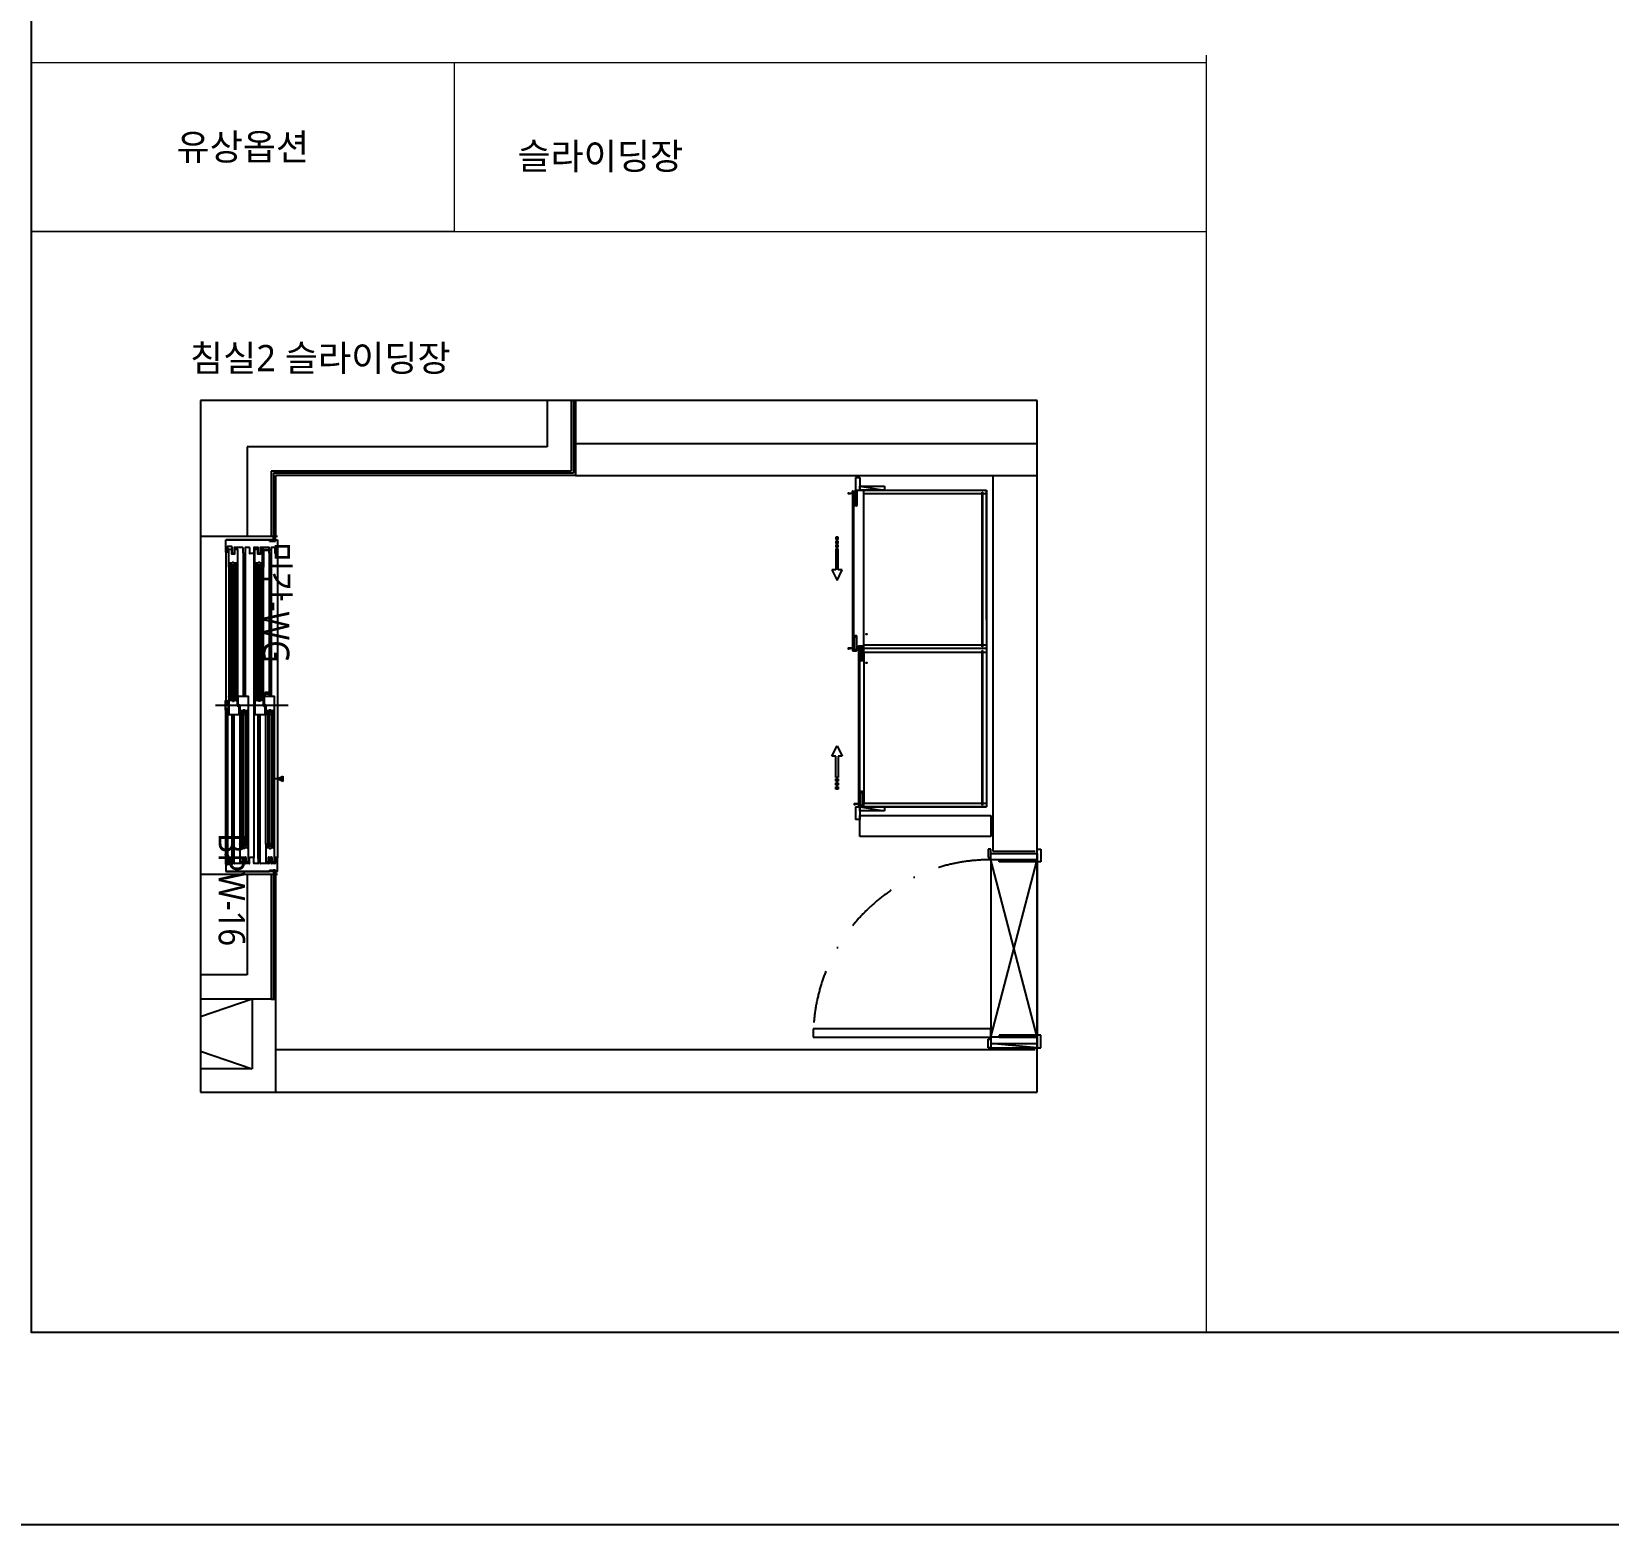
# Model space of a CAD drawing. Header units: millimetres. Extents: x -33000 to 294000, y 0 to 42408.
# Drawn here: x 43235 to 50699, y 0 to 7069 of the extents above; entities that cross this region are included whole.
import ezdxf
from ezdxf.enums import TextEntityAlignment as Align

# ---------------------------------------------------------------- set-up
doc = ezdxf.new("R2010")
doc.units = ezdxf.units.MM
doc.header["$LTSCALE"] = 50
doc.linetypes.add('DASHDOTX2', pattern=[2, 1, -0.5, 0, -0.5])
doc.layers.add('arch', color=8, linetype='Continuous')
doc.layers.add('실명', color=9, linetype='Continuous')
doc.layers.add('cloud', color=7, linetype='Continuous', true_color=0xb3ef8f, plot=False)
doc.styles.add('FORTELINE', font='malgun.ttf')
doc.styles.add('XR-Unit-Plan$0$맑은 고딕', font='malgun.ttf')
doc.styles.add('맑은고딕', font='malgun.ttf')

msp = doc.modelspace()

# ---------------------------------------------------------------- hatches: boundary and pattern name
at = {"layer": 'arch'}
h = msp.add_hatch(color=256, dxfattribs=at)
h.dxf.hatch_style = 1
h.paths.add_polyline_path([(44425, 3542.7), (44425, 3517.7), (44400, 3530.2)])

# ---------------------------------------------------------------- linework, layer by layer
at = {"layer": 'arch', "linetype": 'ByBlock', "lineweight": 5}
for p, q in [((48795, 6957.3), (48795, 909.2)), ((43235, 6922.3), (45235, 6922.3)), ((43235, 6122.3), (43235, 6922.3)), ((43235, 6922.3), (48795, 6922.3)), ((45235, 6922.3), (45235, 6122.3)), ((45235, 6122.3), (43235, 6122.3)), ((43235, 6122.3), (48795, 6122.3)), ((43235, 909.2), (48795, 909.2))]:
    msp.add_line(p, q, dxfattribs=at)
at = {"layer": 'arch', "ltscale": 25}
for p, q in [((47995, 5322.3), (44035, 5322.3)), ((44035, 5322.3), (44035, 2047.3)), ((47995, 2047.3), (47995, 5322.3)), ((44035, 2047.3), (47995, 2047.3))]:
    msp.add_line(p, q, dxfattribs=at)
at = {"layer": 'arch'}
for p, q in [((45675, 5322.3), (45675, 5102.3)), ((45790, 5322.3), (45790, 4987.3)), ((45800, 5322.3), (45800, 4977.3)), ((45810, 5322.3), (45810, 4967.3)), ((44255, 5102.3), (44255, 4677.3)), ((45675, 5102.3), (44255, 5102.3)), ((45810, 5117.3), (47995, 5117.3)), ((44370, 4987.3), (44370, 4677.3)), ((45790, 4987.3), (44370, 4987.3)), ((44380, 4977.3), (44380, 4677.3)), ((45800, 4977.3), (44380, 4977.3)), ((44390, 4967.3), (44390, 4677.3)), ((45810, 4967.3), (44390, 4967.3)), ((45810, 4967.3), (47995, 4967.3)), ((47135, 4957.3), (47155, 4957.3)), ((47135, 4957.3), (47135, 4897.3)), ((47155, 4957.3), (47155, 4897.3)), ((47785, 4967.3), (47785, 3187.3)), ((47785, 4967.3), (47985, 4967.3)), ((47121.5, 4880.7), (47101.7, 4880.7)), ((47103.5, 4881.9), (47110.3, 4881.9)), ((47120.4, 4885.9), (47120.4, 4891.2)), ((47121.8, 4891.2), (47121.8, 4881)), ((47121.8, 4890.3), (47127.8, 4890.3)), ((47121.8, 4149.1), (47121.8, 4889.5)), ((47121.9, 4892.7), (47139.9, 4892.7)), ((47128.5, 4891.5), (47122.1, 4891.5)), ((47127.8, 4139.3), (47127.8, 4890.3)), ((47128.8, 4824.2), (47128.8, 4891.2)), ((47129.8, 4891.2), (47129.8, 4824.2)), ((47134.7, 4891.5), (47130.1, 4891.5)), ((47135, 4897.3), (47755, 4897.3)), ((47135, 4889.2), (47135, 4891.2)), ((47136.3, 4888.9), (47135.3, 4888.9)), ((47136.6, 4890.9), (47136.6, 4889.2)), ((47139.3, 4891.2), (47136.9, 4891.2)), ((47139.6, 4845.9), (47139.6, 4890.9)), ((47141.4, 4891.2), (47141.4, 4824.2)), ((47155, 4897.3), (47155, 4915.3)), ((47155, 4915.3), (47273, 4915.3)), ((47155, 4915.3), (47273, 4897.3)), ((47273, 4897.3), (47155, 4897.3)), ((47175, 4340.3), (47175, 4897.3)), ((47175, 4879.3), (47175, 4897.3)), ((47734, 4879.3), (47175, 4879.3)), ((47273, 4915.3), (47273, 4897.3)), ((47734, 4156.1), (47734, 4887.3)), ((47734, 4887.3), (47737, 4887.3)), ((47737, 4887.3), (47737, 4156.1)), ((47755, 4879.3), (47737, 4879.3)), ((47755, 4284.3), (47755, 4897.3)), ((47755, 4897.3), (47755, 4879.3)), ((47755, 4897.3), (47755, 3397.3)), ((47130.1, 4823.9), (47131.6, 4823.9)), ((47139.9, 4822.7), (47130.3, 4822.7)), ((47132.1, 4824.2), (47134.7, 4824.2)), ((47135, 4824.5), (47135, 4826.5)), ((47135.3, 4826.8), (47136.3, 4826.8)), ((47136.6, 4826.5), (47136.6, 4824.5)), ((47136.9, 4824.2), (47139.3, 4824.2)), ((47139.6, 4824.5), (47139.6, 4845.9)), ((44255, 4677.3), (44035, 4677.3)), ((44380.5, 4677.3), (44155, 4677.3)), ((44380.5, 4662.3), (44155, 4662.3)), ((44155, 4662.3), (44362, 4662.3)), ((44155, 4604.3), (44155, 4662.3)), ((44163, 4629.3), (44163, 4604.3)), ((44183, 4630.3), (44164, 4630.3)), ((44184, 4600.8), (44184, 4629.3)), ((44362, 4656.3), (44362, 4662.3)), ((44362, 4656.3), (44390, 4656.3)), ((44380.5, 4656.3), (44380.5, 4677.3)), ((44390, 4656.3), (44380.5, 4656.3)), ((44400, 4677.3), (44390, 4677.3)), ((44390, 4656.3), (44390, 4677.3)), ((44390, 4662.3), (44390, 4656.3)), ((44390, 4662.3), (44400, 4662.3)), ((44400, 4662.3), (44400, 4598.3)), ((47052.7, 4674.3), (47042.7, 4674.3)), ((47042.7, 4674.3), (47042.7, 4663.3)), ((47042.7, 4663.3), (47052.7, 4663.3)), ((47052.7, 4656.1), (47042.7, 4656.1)), ((47042.7, 4656.1), (47042.7, 4645.1)), ((47042.7, 4645.1), (47052.7, 4645.1)), ((47052.7, 4637.8), (47042.7, 4637.8)), ((47042.7, 4637.8), (47042.7, 4626.8)), ((47052.7, 4663.3), (47052.7, 4674.3)), ((47052.7, 4645.1), (47052.7, 4656.1)), ((47052.7, 4626.8), (47052.7, 4637.8)), ((44155, 4604.3), (44155, 3877.8)), ((44162, 4603.3), (44156, 4603.3)), ((44168.5, 4532.8), (44168.5, 4616.8)), ((44169, 4617.3), (44180.5, 4617.3)), ((44181, 4616.8), (44181, 4596)), ((44182, 4595), (44196, 4595)), ((44185.1, 4600.3), (44184.5, 4600.3)), ((44186.4, 4554.6), (44184.6, 4551.6)), ((44191.2, 4554.8), (44186.8, 4554.8)), ((44193.4, 4551.6), (44191.6, 4554.6)), ((44193.5, 4600.3), (44192.9, 4600.3)), ((44194, 4624.3), (44194, 4600.8)), ((44235, 4625.3), (44195, 4625.3)), ((44197, 4596), (44197, 4616.8)), ((44197.5, 4617.3), (44209, 4617.3)), ((44209.5, 4616.8), (44209.5, 4532.8)), ((44236, 4600.8), (44236, 4624.3)), ((44236, 4600.8), (44236, 3919.8)), ((44237.1, 4600.3), (44236.5, 4600.3)), ((44245.5, 4600.3), (44244.9, 4600.3)), ((44246, 4624.3), (44246, 4600.8)), ((44246, 4600.8), (44246, 3919.8)), ((44265.5, 4625.3), (44247, 4625.3)), ((44266.5, 4624.3), (44266.5, 4598.3)), ((44286, 4597.3), (44267.5, 4597.3)), ((44287, 4624.3), (44287, 4598.3)), ((44287, 4598.3), (44287, 3156.3)), ((44306.5, 4625.3), (44288, 4625.3)), ((44292, 4532.8), (44292, 4616.8)), ((44292.5, 4617.3), (44304, 4617.3)), ((44304.5, 4616.8), (44304.5, 4596)), ((44305.5, 4595), (44319.5, 4595)), ((44307.5, 4600.8), (44307.5, 4624.3)), ((44308.6, 4600.3), (44308, 4600.3)), ((44309.9, 4554.6), (44308.1, 4551.6)), ((44314.7, 4554.8), (44310.3, 4554.8)), ((44316.9, 4551.6), (44315.1, 4554.6)), ((44317, 4600.3), (44316.4, 4600.3)), ((44317.5, 4624.3), (44317.5, 4600.8)), ((44358.5, 4625.3), (44318.5, 4625.3)), ((44320.5, 4596), (44320.5, 4616.8)), ((44321, 4617.3), (44332.5, 4617.3)), ((44333, 4616.8), (44333, 4532.8)), ((44359.5, 4600.8), (44359.5, 4624.3)), ((44359.5, 4600.8), (44359.5, 3939.3)), ((44360.6, 4600.3), (44360, 4600.3)), ((44369, 4600.3), (44368.4, 4600.3)), ((44369.5, 4624.3), (44369.5, 4600.8)), ((44369.5, 4600.8), (44369.5, 3919.8)), ((44387, 4625.3), (44370.5, 4625.3)), ((44388, 4598.3), (44388, 4624.3)), ((44399, 4597.3), (44389, 4597.3)), ((44400, 4598.3), (44400, 3156.3)), ((47042.7, 4626.8), (47052.7, 4626.8)), ((47052.7, 4619.6), (47042.7, 4619.6)), ((47042.7, 4619.6), (47042.7, 4519.6)), ((47052.7, 4519.6), (47052.7, 4619.6)), ((44168.5, 4532.8), (44168.5, 3919.3)), ((44176, 4534.3), (44169.5, 4534.3)), ((44169.5, 4534.3), (44169.5, 4532.8)), ((44173.5, 4550.8), (44173.5, 4535.8)), ((44173.5, 4535.8), (44174.5, 4535.8)), ((44184.2, 4551.3), (44174, 4551.3)), ((44175, 4536.3), (44175, 4539.3)), ((44175, 4539.3), (44176.5, 4539.3)), ((44175.4, 4534.3), (44178, 4531.8)), ((44176.5, 4539.3), (44176.5, 4534.8)), ((44178, 4544.3), (44178, 3907.8)), ((44178, 4544.3), (44200, 4544.3)), ((44184, 4544.3), (44184, 3907.8)), ((44184, 4534.3), (44194, 4534.3)), ((44204, 4551.3), (44193.8, 4551.3)), ((44194, 4544.3), (44194, 3907.8)), ((44200, 4544.3), (44200, 3907.8)), ((44202.6, 4534.3), (44200, 4531.8)), ((44201.5, 4534.8), (44201.5, 4539.3)), ((44201.5, 4539.3), (44203, 4539.3)), ((44208.5, 4534.3), (44202, 4534.3)), ((44203, 4539.3), (44203, 4536.3)), ((44203.5, 4535.8), (44204.5, 4535.8)), ((44204.5, 4535.8), (44204.5, 4550.8)), ((44208.5, 4532.8), (44208.5, 4534.3)), ((44209.5, 4532.8), (44209.5, 3919.3)), ((44292, 4532.8), (44292, 3919.3)), ((44299.5, 4534.3), (44293, 4534.3)), ((44293, 4534.3), (44293, 4532.8)), ((44297, 4550.8), (44297, 4535.8)), ((44297, 4535.8), (44298, 4535.8)), ((44307.7, 4551.3), (44297.5, 4551.3)), ((44298.5, 4536.3), (44298.5, 4539.3)), ((44298.5, 4539.3), (44300, 4539.3)), ((44298.9, 4534.3), (44301.5, 4531.8)), ((44300, 4539.3), (44300, 4534.8)), ((44301.5, 4544.3), (44323.5, 4544.3)), ((44301.5, 4544.3), (44301.5, 3907.8)), ((44307.5, 4544.3), (44307.5, 3907.8)), ((44307.5, 4534.3), (44317.5, 4534.3)), ((44327.5, 4551.3), (44317.3, 4551.3)), ((44317.5, 4544.3), (44317.5, 3907.8)), ((44323.5, 4544.3), (44323.5, 3907.8)), ((44326.1, 4534.3), (44323.5, 4531.8)), ((44325, 4534.8), (44325, 4539.3)), ((44325, 4539.3), (44326.5, 4539.3)), ((44332, 4534.3), (44325.5, 4534.3)), ((44326.5, 4539.3), (44326.5, 4536.3)), ((44327, 4535.8), (44328, 4535.8)), ((44328, 4535.8), (44328, 4550.8)), ((44332, 4532.8), (44332, 4534.3)), ((44333, 3919.3), (44333, 4532.8)), ((47042.7, 4519.6), (47022.7, 4519.6)), ((47022.7, 4519.6), (47047.7, 4469.6)), ((47047.7, 4469.6), (47072.7, 4519.6)), ((47072.7, 4519.6), (47052.7, 4519.6)), ((47175, 4165.3), (47175, 4340.3)), ((47755, 4284.3), (47755, 4165.3)), ((47128.8, 4205.5), (47128.8, 4138.5)), ((47129.8, 4138.5), (47129.8, 4205.5)), ((47130.1, 4205.8), (47131.6, 4205.8)), ((47139.9, 4207), (47130.3, 4207)), ((47132.1, 4205.5), (47134.7, 4205.5)), ((47135, 4205.2), (47135, 4203.2)), ((47135.3, 4202.9), (47136.3, 4202.9)), ((47136.6, 4203.2), (47136.6, 4205.2)), ((47136.9, 4205.5), (47139.3, 4205.5)), ((47139.6, 4205.2), (47139.6, 4183.8)), ((47139.6, 4183.8), (47139.6, 4138.8)), ((47141.4, 4138.5), (47141.4, 4205.5)), ((47184, 4215.3), (47191, 4215.3)), ((47187.5, 4211.8), (47187.5, 4218.8)), ((47121.5, 4149), (47101.7, 4149)), ((47103.5, 4147.8), (47110.3, 4147.8)), ((47120.4, 4143.8), (47120.4, 4138.5)), ((47121.8, 4138.5), (47121.8, 4148.7)), ((47127.8, 4139.3), (47121.8, 4139.3)), ((47121.9, 4137), (47139.9, 4137)), ((47128.5, 4138.2), (47122.1, 4138.2)), ((47134.7, 4138.2), (47130.1, 4138.2)), ((47135, 4140.5), (47135, 4138.5)), ((47136.3, 4140.8), (47135.3, 4140.8)), ((47136.6, 4138.8), (47136.6, 4140.5)), ((47139.3, 4138.5), (47136.9, 4138.5)), ((47149, 4147.9), (47149, 4158.1)), ((47150.1, 4147.6), (47149.3, 4147.6)), ((47150.4, 4158.1), (47150.4, 4147.9)), ((47157.4, 4156.7), (47150.4, 4156.7)), ((47150.4, 3402.2), (47150.4, 4155.9)), ((47150.5, 4159.6), (47168.5, 4159.6)), ((47157.1, 4158.4), (47150.7, 4158.4)), ((47156.4, 3402.2), (47156.4, 4156.7)), ((47157.4, 4091.1), (47157.4, 4158.1)), ((47158.4, 4158.1), (47158.4, 4091.1)), ((47158.4, 4157.6), (47158.4, 4090.6)), ((47163.3, 4158.4), (47158.7, 4158.4)), ((47163.3, 4157.9), (47158.7, 4157.9)), ((47163.6, 4156.1), (47163.6, 4158.1)), ((47163.6, 4155.6), (47163.6, 4157.6)), ((47164.9, 4155.8), (47163.9, 4155.8)), ((47164.9, 4155.3), (47163.9, 4155.3)), ((47165.2, 4157.8), (47165.2, 4156.1)), ((47165.2, 4157.3), (47165.2, 4155.6)), ((47167.9, 4158.1), (47165.5, 4158.1)), ((47167.9, 4157.6), (47165.5, 4157.6)), ((47168.2, 4112.8), (47168.2, 4157.8)), ((47168.2, 4112.3), (47168.2, 4157.3)), ((47168.2, 4091.4), (47168.2, 4112.8)), ((47168.2, 4090.9), (47168.2, 4112.3)), ((47170, 4158.1), (47170, 4116.6)), ((47170, 4116.6), (47170, 4091.1)), ((47175, 4129.3), (47175, 4165.3)), ((47175, 4165.3), (47734, 4165.3)), ((47755, 4147.3), (47175, 4147.3)), ((47175, 4129.3), (47734, 4129.3)), ((47175, 4129.3), (47175, 3415.3)), ((47737, 4156.1), (47734, 4156.1)), ((47734, 3406.1), (47734, 4137.3)), ((47734, 4137.3), (47737, 4137.3)), ((47737, 4165.3), (47755, 4165.3)), ((47737, 4137.3), (47737, 3406.1)), ((47737, 4129.3), (47755, 4129.3)), ((47755, 4165.3), (47755, 4129.3)), ((47755, 4129.3), (47755, 3415.3)), ((47158.7, 4090.8), (47160.2, 4090.8)), ((47158.7, 4090.3), (47160.2, 4090.3)), ((47168.5, 4089.6), (47158.9, 4089.6)), ((47160.7, 4091.1), (47163.3, 4091.1)), ((47160.7, 4090.6), (47163.3, 4090.6)), ((47163.6, 4091.4), (47163.6, 4093.4)), ((47163.6, 4090.9), (47163.6, 4092.9)), ((47163.9, 4093.7), (47164.9, 4093.7)), ((47163.9, 4093.2), (47164.9, 4093.2)), ((47165.2, 4093.4), (47165.2, 4091.4)), ((47165.2, 4092.9), (47165.2, 4090.9)), ((47165.5, 4091.1), (47167.9, 4091.1)), ((47165.5, 4090.6), (47167.9, 4090.6)), ((47184, 4079.3), (47191, 4079.3)), ((47187.5, 4082.8), (47187.5, 4075.8)), ((44153, 3861.8), (44153, 3900.3)), ((44154, 3900.3), (44154, 3878.3)), ((44164, 3878.3), (44164, 3900.3)), ((44164.5, 3900.8), (44166.5, 3900.8)), ((44165, 3899.8), (44165, 3878.3)), ((44166.2, 3899.8), (44165, 3899.8)), ((44166.2, 3898.3), (44166.2, 3899.8)), ((44167, 3898.3), (44166.2, 3898.3)), ((44167, 3900.3), (44167, 3898.3)), ((44168.5, 3919.3), (44168.5, 3835.3)), ((44169.5, 3917.8), (44169.5, 3919.3)), ((44176, 3917.8), (44169.5, 3917.8)), ((44173.5, 3901.3), (44173.5, 3916.3)), ((44173.5, 3916.3), (44174.5, 3916.3)), ((44184.7, 3900.8), (44174, 3900.8)), ((44175, 3915.8), (44175, 3912.8)), ((44175, 3912.8), (44176.5, 3912.8)), ((44175.4, 3917.8), (44178, 3920.4)), ((44176.5, 3912.8), (44176.5, 3917.3)), ((44178, 3907.8), (44200, 3907.8)), ((44184, 3917.8), (44194, 3917.8)), ((44186.9, 3897.6), (44185.1, 3900.6)), ((44191.7, 3897.3), (44187.3, 3897.3)), ((44193.9, 3900.6), (44192.1, 3897.6)), ((44204, 3900.8), (44194.3, 3900.8)), ((44202.6, 3917.8), (44200, 3920.4)), ((44201.5, 3917.3), (44201.5, 3912.8)), ((44201.5, 3912.8), (44203, 3912.8)), ((44204, 3917.8), (44202, 3917.8)), ((44203, 3912.8), (44203, 3915.8)), ((44203.5, 3916.3), (44204.5, 3916.3)), ((44204.5, 3917.3), (44204, 3917.8)), ((44205, 3917.8), (44204.5, 3917.3)), ((44204.5, 3916.3), (44204.5, 3901.3)), ((44208.5, 3917.8), (44205, 3917.8)), ((44208.5, 3919.3), (44208.5, 3917.8)), ((44209.5, 3875.8), (44209.5, 3919.3)), ((44212, 3919.3), (44212, 3883.3)), ((44212, 3883.3), (44212.9, 3874.8)), ((44261, 3919.8), (44212.5, 3919.8)), ((44214, 3874.8), (44215, 3883.3)), ((44215, 3883.3), (44216.5, 3883.3)), ((44216.5, 3883.3), (44220.5, 3879)), ((44261.5, 3835.3), (44261.5, 3919.3)), ((44292, 3919.3), (44292, 3835.3)), ((44293, 3917.8), (44293, 3919.3)), ((44299.5, 3917.8), (44293, 3917.8)), ((44297, 3901.3), (44297, 3916.3)), ((44297, 3916.3), (44298, 3916.3)), ((44308.2, 3900.8), (44297.5, 3900.8)), ((44298.5, 3915.8), (44298.5, 3912.8)), ((44298.5, 3912.8), (44300, 3912.8)), ((44298.9, 3917.8), (44301.5, 3920.4)), ((44300, 3912.8), (44300, 3917.3)), ((44301.5, 3907.8), (44323.5, 3907.8)), ((44307.5, 3917.8), (44317.5, 3917.8)), ((44310.4, 3897.6), (44308.6, 3900.6)), ((44315.2, 3897.3), (44310.8, 3897.3)), ((44317.4, 3900.6), (44315.6, 3897.6)), ((44327.5, 3900.8), (44317.8, 3900.8)), ((44326.1, 3917.8), (44323.5, 3920.4)), ((44325, 3917.3), (44325, 3912.8)), ((44325, 3912.8), (44326.5, 3912.8)), ((44332, 3917.8), (44325.5, 3917.8)), ((44326.5, 3912.8), (44326.5, 3915.8)), ((44327, 3916.3), (44328, 3916.3)), ((44328, 3916.3), (44328, 3901.3)), ((44332, 3919.3), (44332, 3917.8)), ((44333, 3875.8), (44333, 3919.3)), ((44335.5, 3919.3), (44335.5, 3883.3)), ((44335.5, 3883.3), (44336.4, 3874.8)), ((44384.5, 3919.8), (44336, 3919.8)), ((44336.5, 3919.8), (44336.5, 3922.4)), ((44336.5, 3922.4), (44359.2, 3922.4)), ((44337.5, 3874.8), (44338.5, 3883.3)), ((44338.5, 3883.3), (44340, 3883.3)), ((44340, 3930.7), (44338.6, 3922.4)), ((44340.3, 3938.3), (44340, 3930.7)), ((44342.3, 3932), (44340, 3932)), ((44359.5, 3930.7), (44340, 3930.7)), ((44340, 3883.3), (44344, 3879)), ((44362.4, 3939.3), (44341.3, 3939.3)), ((44342.3, 3932), (44342.3, 3934.3)), ((44362.4, 3932), (44342.3, 3932)), ((44343.8, 3936.2), (44362.2, 3939.1)), ((44359.2, 3922.4), (44359.2, 3919.8)), ((44359.5, 3930.7), (44359.5, 3932)), ((44363.5, 3919.8), (44359.5, 3930.7)), ((44363.4, 3938.3), (44363.4, 3933)), ((44385, 3835.3), (44385, 3919.3)), ((44450, 3877.3), (44105, 3877.3)), ((44153, 3858.8), (44153, 3170.3)), ((44153, 3855.3), (44153, 3855.8)), ((44158.5, 3862.8), (44154, 3862.8)), ((44154, 3862.8), (44154, 3861.8)), ((44154, 3855.8), (44154, 3855.3)), ((44154, 3855.3), (44158.5, 3855.3)), ((44164.5, 3854.3), (44154, 3854.3)), ((44154.5, 3877.8), (44163.5, 3877.8)), ((44155, 3854.3), (44155, 3174.8)), ((44159, 3855.8), (44159, 3862.3)), ((44160, 3862.3), (44160, 3855.8)), ((44166, 3862.8), (44160.5, 3862.8)), ((44160.5, 3855.3), (44164.5, 3855.3)), ((44163, 3862.8), (44163, 3855.3)), ((44163, 3854.3), (44163, 3174.8)), ((44165.5, 3877.8), (44166.5, 3877.8)), ((44167, 3877.3), (44167, 3863.8)), ((44169, 3834.8), (44217.5, 3834.8)), ((44184, 3153.8), (44184, 3834.8)), ((44194, 3153.8), (44194, 3834.8)), ((44213.5, 3871.3), (44209.5, 3875.8)), ((44213.4, 3874.3), (44213.6, 3874.3)), ((44215, 3871.3), (44213.5, 3871.3)), ((44216, 3879.9), (44215, 3871.3)), ((44216.6, 3880.3), (44216.4, 3880.3)), ((44218, 3871.3), (44217.1, 3879.9)), ((44218, 3835.3), (44218, 3871.3)), ((44220.5, 3879), (44220.5, 3835.3)), ((44220.5, 3835.3), (44220.5, 3221.8)), ((44221.5, 3835.3), (44221.5, 3836.8)), ((44221.5, 3836.8), (44228, 3836.8)), ((44225.5, 3838.3), (44225.5, 3853.3)), ((44226.5, 3838.3), (44225.5, 3838.3)), ((44226, 3853.8), (44235.7, 3853.8)), ((44226.9, 3836.8), (44229.5, 3834.3)), ((44228.5, 3841.8), (44227, 3841.8)), ((44227, 3841.8), (44227, 3838.8)), ((44228.5, 3837.3), (44228.5, 3841.8)), ((44229.5, 3846.8), (44251.5, 3846.8)), ((44229.5, 3846.8), (44229.5, 3213.6)), ((44235.5, 3846.8), (44235.5, 3213.6)), ((44235.5, 3836.8), (44245.5, 3836.8)), ((44236.1, 3854.1), (44237.9, 3857.1)), ((44238.3, 3857.3), (44242.7, 3857.3)), ((44243.1, 3857.1), (44244.9, 3854.1)), ((44245.3, 3853.8), (44256, 3853.8)), ((44245.5, 3846.8), (44245.5, 3213.6)), ((44251.5, 3846.8), (44251.5, 3213.6)), ((44254.1, 3836.8), (44251.5, 3834.3)), ((44255, 3841.8), (44253.5, 3841.8)), ((44253.5, 3841.8), (44253.5, 3837.3)), ((44254, 3836.8), (44260.5, 3836.8)), ((44255, 3838.8), (44255, 3841.8)), ((44256.5, 3838.3), (44255.5, 3838.3)), ((44256.5, 3853.3), (44256.5, 3838.3)), ((44260.5, 3836.8), (44260.5, 3835.3)), ((44261.5, 3221.8), (44261.5, 3835.3)), ((44292.5, 3834.8), (44341, 3834.8)), ((44307.5, 3153.8), (44307.5, 3834.8)), ((44317.5, 3153.8), (44317.5, 3834.8)), ((44337, 3871.3), (44333, 3875.8)), ((44336.9, 3874.3), (44337.1, 3874.3)), ((44338.5, 3871.3), (44337, 3871.3)), ((44339.5, 3879.9), (44338.5, 3871.3)), ((44340.1, 3880.3), (44339.9, 3880.3)), ((44341.5, 3871.3), (44340.6, 3879.9)), ((44341.5, 3835.3), (44341.5, 3871.3)), ((44344, 3879), (44344, 3835.3)), ((44344, 3221.8), (44344, 3835.3)), ((44345, 3835.3), (44345, 3836.8)), ((44345, 3836.8), (44351.5, 3836.8)), ((44349, 3838.3), (44349, 3853.3)), ((44350, 3838.3), (44349, 3838.3)), ((44349.5, 3853.8), (44359.2, 3853.8)), ((44350.4, 3836.8), (44353, 3834.3)), ((44352, 3841.8), (44350.5, 3841.8)), ((44350.5, 3841.8), (44350.5, 3838.8)), ((44352, 3837.3), (44352, 3841.8)), ((44353, 3846.8), (44375, 3846.8)), ((44353, 3846.8), (44353, 3213.6)), ((44359, 3846.8), (44359, 3213.6)), ((44359, 3836.8), (44369, 3836.8)), ((44359.6, 3854.1), (44361.4, 3857.1)), ((44361.8, 3857.3), (44366.2, 3857.3)), ((44366.6, 3857.1), (44368.4, 3854.1)), ((44368.8, 3853.8), (44379.5, 3853.8)), ((44369, 3846.8), (44369, 3213.6)), ((44375, 3846.8), (44375, 3213.6)), ((44377.6, 3836.8), (44375, 3834.3)), ((44378.5, 3841.8), (44377, 3841.8)), ((44377, 3841.8), (44377, 3837.3)), ((44377.5, 3836.8), (44384, 3836.8)), ((44378.5, 3838.8), (44378.5, 3841.8)), ((44380, 3838.3), (44379, 3838.3)), ((44380, 3853.3), (44380, 3838.3)), ((44384, 3836.8), (44384, 3835.3)), ((44385, 3221.8), (44385, 3835.3)), ((47022.7, 3637), (47047.7, 3687)), ((47047.7, 3687), (47072.7, 3637)), ((47042.7, 3637), (47022.7, 3637)), ((47042.7, 3537), (47042.7, 3637)), ((47072.7, 3637), (47052.7, 3637)), ((47052.7, 3637), (47052.7, 3537)), ((44400, 3530.2), (44375, 3530.2)), ((44400, 3530.2), (44425, 3542.7)), ((44425, 3517.7), (44400, 3530.2)), ((44425, 3542.7), (44425, 3517.7)), ((47052.7, 3537), (47042.7, 3537)), ((47042.7, 3518.7), (47042.7, 3529.7)), ((47042.7, 3529.7), (47052.7, 3529.7)), ((47052.7, 3518.7), (47042.7, 3518.7)), ((47042.7, 3500.5), (47042.7, 3511.5)), ((47042.7, 3511.5), (47052.7, 3511.5)), ((47052.7, 3529.7), (47052.7, 3518.7)), ((47052.7, 3511.5), (47052.7, 3500.5)), ((47052.7, 3500.5), (47042.7, 3500.5)), ((47042.7, 3482.2), (47042.7, 3493.2)), ((47042.7, 3493.2), (47052.7, 3493.2)), ((47052.7, 3482.2), (47042.7, 3482.2)), ((47052.7, 3493.2), (47052.7, 3482.2)), ((47157.4, 3468.4), (47157.4, 3401.4)), ((47158.4, 3401.4), (47158.4, 3468.4)), ((47158.7, 3468.7), (47160.2, 3468.7)), ((47168.5, 3469.9), (47158.9, 3469.9)), ((47160.7, 3468.4), (47163.3, 3468.4)), ((47163.6, 3468.1), (47163.6, 3466.1)), ((47163.9, 3465.8), (47164.9, 3465.8)), ((47165.2, 3466.1), (47165.2, 3468.1)), ((47165.5, 3468.4), (47167.9, 3468.4)), ((47168.2, 3468.1), (47168.2, 3446.7)), ((47168.2, 3446.7), (47168.2, 3401.7)), ((47170, 3401.4), (47170, 3468.4)), ((47150.1, 3411.9), (47130.3, 3411.9)), ((47132.1, 3410.7), (47138.9, 3410.7)), ((47135, 3397.3), (47755, 3397.3)), ((47135, 3397.3), (47135, 3337.3)), ((47135, 3397.3), (47155, 3397.3)), ((47149, 3406.7), (47149, 3401.4)), ((47150.4, 3401.4), (47150.4, 3411.6)), ((47156.4, 3402.2), (47150.4, 3402.2)), ((47150.5, 3399.9), (47168.5, 3399.9)), ((47157.1, 3401.1), (47150.7, 3401.1)), ((47155, 3397.3), (47155, 3337.3)), ((47155, 3379.3), (47155, 3397.3)), ((47155, 3397.3), (47273, 3397.3)), ((47155, 3397.3), (47273, 3379.3)), ((47273, 3379.3), (47155, 3379.3)), ((47163.3, 3401.1), (47158.7, 3401.1)), ((47163.6, 3403.4), (47163.6, 3401.4)), ((47164.9, 3403.7), (47163.9, 3403.7)), ((47165.2, 3401.7), (47165.2, 3403.4)), ((47167.9, 3401.4), (47165.5, 3401.4)), ((47175, 3397.3), (47175, 3415.3)), ((47175, 3415.3), (47734, 3415.3)), ((47755, 3397.3), (47175, 3397.3)), ((47273, 3397.3), (47273, 3379.3)), ((47737, 3406.1), (47734, 3406.1)), ((47737, 3415.3), (47755, 3415.3)), ((47755, 3415.3), (47755, 3397.3)), ((47155, 3337.3), (47135, 3337.3)), ((47155, 3357.3), (47775, 3357.3)), ((47155, 3257.3), (47155, 3357.3)), ((47775, 3357.3), (47775, 3257.3)), ((44220.5, 3221.8), (44220.5, 3137.8)), ((44221.5, 3220.3), (44221.5, 3221.8)), ((44228, 3220.3), (44221.5, 3220.3)), ((44225.5, 3203.8), (44225.5, 3218.8)), ((44225.5, 3218.8), (44226.5, 3218.8)), ((44226.9, 3220.3), (44229.5, 3222.9)), ((44227, 3218.3), (44227, 3215.3)), ((44227, 3215.3), (44228.5, 3215.3)), ((44228.5, 3215.3), (44228.5, 3219.8)), ((44229.5, 3213.6), (44251.5, 3213.6)), ((44235.5, 3223.6), (44245.5, 3223.6)), ((44254.1, 3220.3), (44251.5, 3222.9)), ((44253.5, 3219.8), (44253.5, 3215.3)), ((44253.5, 3215.3), (44255, 3215.3)), ((44260.5, 3220.3), (44254, 3220.3)), ((44255, 3215.3), (44255, 3218.3)), ((44255.5, 3218.8), (44256.5, 3218.8)), ((44256.5, 3218.8), (44256.5, 3203.8)), ((44260.5, 3221.8), (44260.5, 3220.3)), ((44261.5, 3137.8), (44261.5, 3221.8)), ((44344, 3221.8), (44344, 3137.8)), ((44345, 3220.3), (44345, 3221.8)), ((44351.5, 3220.3), (44345, 3220.3)), ((44349, 3203.8), (44349, 3218.8)), ((44349, 3218.8), (44350, 3218.8)), ((44350.4, 3220.3), (44353, 3222.9)), ((44350.5, 3218.3), (44350.5, 3215.3)), ((44350.5, 3215.3), (44352, 3215.3)), ((44352, 3215.3), (44352, 3219.8)), ((44353, 3213.6), (44375, 3213.6)), ((44359, 3223.6), (44369, 3223.6)), ((44377.6, 3220.3), (44375, 3222.9)), ((44377, 3219.8), (44377, 3215.3)), ((44377, 3215.3), (44378.5, 3215.3)), ((44384, 3220.3), (44377.5, 3220.3)), ((44378.5, 3215.3), (44378.5, 3218.3)), ((44379, 3218.8), (44380, 3218.8)), ((44380, 3218.8), (44380, 3203.8)), ((44384, 3221.8), (44384, 3220.3)), ((44385, 3137.8), (44385, 3221.8)), ((47775, 3257.3), (47155, 3257.3)), ((44153, 3173.8), (44153, 3173.3)), ((44153, 3167.3), (44153, 3128.8)), ((44164.5, 3174.8), (44154, 3174.8)), ((44154, 3173.3), (44154, 3173.8)), ((44154, 3173.8), (44158.5, 3173.8)), ((44154, 3166.3), (44154, 3167.3)), ((44158.5, 3166.3), (44154, 3166.3)), ((44154, 3128.8), (44154, 3150.8)), ((44154.5, 3151.3), (44163.5, 3151.3)), ((44155, 3150.3), (44155, 3092.3)), ((44162, 3151.3), (44156, 3151.3)), ((44159, 3173.3), (44159, 3166.8)), ((44160, 3166.8), (44160, 3173.3)), ((44160.5, 3173.8), (44164.5, 3173.8)), ((44166, 3166.3), (44160.5, 3166.3)), ((44163, 3173.8), (44163, 3166.3)), ((44163, 3125.3), (44163, 3150.3)), ((44164, 3150.8), (44164, 3128.8)), ((44165, 3129.3), (44165, 3150.8)), ((44165.5, 3151.3), (44166.5, 3151.3)), ((44167, 3151.8), (44167, 3165.3)), ((44184, 3153.8), (44184, 3125.3)), ((44185.1, 3154.3), (44184.5, 3154.3)), ((44193.5, 3154.3), (44192.9, 3154.3)), ((44194, 3130.3), (44194, 3153.8)), ((44221, 3137.3), (44232.5, 3137.3)), ((44236.2, 3203.3), (44226, 3203.3)), ((44233, 3137.8), (44233, 3158.6)), ((44234, 3159.6), (44248, 3159.6)), ((44236, 3153.8), (44236, 3130.3)), ((44237.1, 3154.3), (44236.5, 3154.3)), ((44238.4, 3200.1), (44236.6, 3203.1)), ((44243.2, 3199.8), (44238.8, 3199.8)), ((44245.4, 3203.1), (44243.6, 3200.1)), ((44245.5, 3154.3), (44244.9, 3154.3)), ((44256, 3203.3), (44245.8, 3203.3)), ((44246, 3130.3), (44246, 3153.8)), ((44249, 3158.6), (44249, 3137.8)), ((44249.5, 3137.3), (44261, 3137.3)), ((44266.5, 3130.3), (44266.5, 3156.3)), ((44286, 3157.3), (44267.5, 3157.3)), ((44287, 3130.3), (44287, 3156.3)), ((44307.5, 3153.8), (44307.5, 3130.3)), ((44308.6, 3154.3), (44308, 3154.3)), ((44317, 3154.3), (44316.4, 3154.3)), ((44317.5, 3130.3), (44317.5, 3153.8)), ((44344.5, 3137.3), (44356, 3137.3)), ((44359.7, 3203.3), (44349.5, 3203.3)), ((44356.5, 3137.8), (44356.5, 3158.6)), ((44357.5, 3159.6), (44371.5, 3159.6)), ((44359.5, 3153.8), (44359.5, 3130.3)), ((44360.6, 3154.3), (44360, 3154.3)), ((44361.9, 3200.1), (44360.1, 3203.1)), ((44366.7, 3199.8), (44362.3, 3199.8)), ((44368.9, 3203.1), (44367.1, 3200.1)), ((44369, 3154.3), (44368.4, 3154.3)), ((44379.5, 3203.3), (44369.3, 3203.3)), ((44369.5, 3130.3), (44369.5, 3153.8)), ((44372.5, 3158.6), (44372.5, 3137.8)), ((44373, 3137.3), (44384.5, 3137.3)), ((44384, 3137.3), (44384.5, 3137.3)), ((44388, 3156.3), (44388, 3130.3)), ((44399, 3157.3), (44389, 3157.3)), ((44400, 3092.3), (44400, 3156.3)), ((47763, 3197.3), (47763, 3157.3)), ((47775, 3197.3), (47763, 3197.3)), ((47763, 3157.3), (47775, 3157.3)), ((47775, 3157.3), (47775, 3197.3)), ((47775, 3147.3), (47775, 3177.3)), ((47775, 3177.3), (47995, 3177.3)), ((47995, 3147.3), (47775, 3147.3)), ((47995, 2307.3), (47775, 3147.3)), ((47775, 3147.3), (47775, 2307.3)), ((47775, 2307.3), (47995, 3147.3)), ((47785, 3187.3), (47985, 3187.3)), ((47815, 3137.3), (47815, 3147.3)), ((47815, 3147.3), (47995, 3147.3)), ((47990, 3137.3), (47815, 3137.3)), ((47995, 3142.3), (47990, 3142.3)), ((47990, 3142.3), (47990, 3137.3)), ((47995, 3177.3), (47995, 3147.3)), ((47995, 3147.3), (47995, 3142.3)), ((47995, 3147.3), (47995, 2307.3)), ((44255, 3077.3), (44035, 3077.3)), ((44380.5, 3092.3), (44155, 3092.3)), ((44155, 3092.3), (44362, 3092.3)), ((44380.5, 3077.3), (44155, 3077.3)), ((44183, 3124.3), (44164, 3124.3)), ((44164.5, 3128.3), (44166.5, 3128.3)), ((44166.2, 3129.3), (44165, 3129.3)), ((44167, 3130.8), (44166.2, 3130.8)), ((44166.2, 3130.8), (44166.2, 3129.3)), ((44167, 3128.8), (44167, 3130.8)), ((44235, 3129.3), (44195, 3129.3)), ((44265.5, 3129.3), (44247, 3129.3)), ((44255, 3077.3), (44255, 2602.3)), ((44306.5, 3129.3), (44288, 3129.3)), ((44358.5, 3129.3), (44318.5, 3129.3)), ((44362, 3098.3), (44362, 3092.3)), ((44362, 3098.3), (44390, 3098.3)), ((44370, 3077.3), (44370, 2487.3)), ((44387, 3129.3), (44370.5, 3129.3)), ((44380, 3077.3), (44380, 2487.3)), ((44380.5, 3098.3), (44380.5, 3077.3)), ((44390, 3098.3), (44380.5, 3098.3)), ((44390, 3098.3), (44390, 3077.3)), ((44390, 3092.3), (44390, 3098.3)), ((44390, 3092.3), (44400, 3092.3)), ((44390, 3077.3), (44390, 2487.3)), ((44400, 3077.3), (44390, 3077.3)), ((44255, 2602.3), (44035, 2602.3)), ((44370, 2487.3), (44035, 2487.3)), ((44280, 2487.3), (44035, 2403.1)), ((44280, 2487.3), (44280, 2157.3)), ((44370, 2487.3), (44390, 2487.3)), ((44390, 2487.3), (44390, 2047.3)), ((47990, 2317.3), (47815, 2317.3)), ((47815, 2317.3), (47815, 2307.3)), ((47990, 2312.3), (47990, 2317.3)), ((44035, 2241.5), (44280, 2157.3)), ((47985, 2247.3), (44390, 2247.3)), ((47763, 2257.3), (47763, 2297.3)), ((47763, 2297.3), (47775, 2297.3)), ((47775, 2257.3), (47763, 2257.3)), ((47775, 2307.3), (47775, 2277.3)), ((47995, 2307.3), (47775, 2307.3)), ((47775, 2297.3), (47775, 2257.3)), ((47775, 2277.3), (47775, 2257.3)), ((47995, 2257.3), (47775, 2277.3)), ((47775, 2277.3), (47995, 2277.3)), ((47775, 2257.3), (47995, 2257.3)), ((47815, 2307.3), (47995, 2307.3)), ((47995, 2312.3), (47990, 2312.3)), ((47995, 2307.3), (47995, 2312.3)), ((47995, 2277.3), (47995, 2307.3)), ((47995, 2257.3), (47995, 2277.3)), ((44280, 2157.3), (44035, 2157.3))]:
    msp.add_line(p, q, dxfattribs=at)
at = {"layer": 'arch', "linetype": 'Continuous', "ltscale": 4}
for p, q in [((47995, 3197.3), (48013, 3197.3)), ((47995, 3137.3), (47995, 3197.3)), ((48013, 3137.3), (47995, 3137.3)), ((48013, 3197.3), (48013, 3137.3)), ((47775, 2347.3), (46935, 2347.3)), ((46935, 2347.3), (46935, 2307.3)), ((47775, 2307.3), (47775, 2347.3)), ((48013, 2317.3), (47995, 2317.3)), ((47995, 2317.3), (47995, 2257.3)), ((48013, 2257.3), (48013, 2317.3)), ((46935, 2307.3), (47775, 2307.3)), ((47995, 2257.3), (48013, 2257.3))]:
    msp.add_line(p, q, dxfattribs=at)
at = {"layer": 'arch'}
for centre, radius in [((47187.5, 4215.3, 0), 2), ((47187.5, 4079.3, 0), 2), ((44156, 3858.8), 3), ((44156, 3170.3), 3)]:
    msp.add_circle(centre, radius, dxfattribs=at)
for centre, radius, start, end in [((47101.7, 4882.2), 1.5, 0, 270), ((47103.5, 4882.2), 0.3, 180, 270), ((47110.3, 4906.9), 25, 270, 292.07013), ((47119.6, 4884), 0.3, 292.07013, 329.28036), ((47116.4, 4885.9), 4, 329.28036, 0), ((47121.9, 4891.2), 1.5, 90, 180), ((47121.5, 4881), 0.3, 270, 0), ((47122.1, 4891.2), 0.3, 90, 180), ((47128.5, 4891.2), 0.3, 0, 90), ((47130.1, 4891.2), 0.3, 90, 180), ((47134.7, 4891.2), 0.3, 0, 90), ((47135.3, 4889.2), 0.3, 180, 270), ((47136.3, 4889.2), 0.3, 270, 0), ((47136.9, 4890.9), 0.3, 90, 180), ((47139.3, 4890.9), 0.3, 0, 90), ((47139.9, 4891.2), 1.5, 0, 90), ((47130.3, 4824.2), 1.5, 180, 270), ((47130.1, 4824.2), 0.3, 180, 270), ((47131.6, 4824.2), 0.3, 270, 330), ((47132.1, 4823.9), 0.3, 90, 150), ((47134.7, 4824.5), 0.3, 270, 0), ((47135.3, 4826.5), 0.3, 90, 180), ((47136.3, 4826.5), 0.3, 0, 90), ((47136.9, 4824.5), 0.3, 180, 270), ((47139.3, 4824.5), 0.3, 270, 0), ((47139.9, 4824.2), 1.5, 270, 0), ((44164, 4629.3), 1, 90, 180), ((44183, 4629.3), 1, 0, 90), ((44156, 4604.3), 1, 180, 270), ((44162, 4604.3), 1, 270, 0), ((44169, 4616.8), 0.5, 90, 180), ((44180.5, 4616.8), 0.5, 0, 90), ((44182, 4596), 1, 180, 270), ((44184.5, 4600.8), 0.5, 180, 270), ((44185.1, 4599.3), 1, 14.47751, 90), ((44189, 4600.3), 3, 194.47751, 345.52249), ((44186.8, 4554.3), 0.5, 90, 150.25512), ((44191.2, 4554.3), 0.5, 29.74488, 90), ((44192.9, 4599.3), 1, 90, 165.52249), ((44193.5, 4600.8), 0.5, 270, 0), ((44195, 4624.3), 1, 90, 180), ((44196, 4596), 1, 270, 0), ((44197.5, 4616.8), 0.5, 90, 180), ((44209, 4616.8), 0.5, 0, 90), ((44235, 4624.3), 1, 0, 90), ((44236.5, 4600.8), 0.5, 179.9997, 270), ((44237.1, 4599.3), 1, 14.47751, 90), ((44241, 4600.3), 3, 194.47751, 345.52249), ((44244.9, 4599.3), 1, 90, 165.52249), ((44245.5, 4600.8), 0.5, 270, 0), ((44247, 4624.3), 1, 90, 180), ((44265.5, 4624.3), 1, 0, 90), ((44267.5, 4598.3), 1, 180, 270), ((44286, 4598.3), 1, 270, 0), ((44288, 4624.3), 1, 90, 180), ((44292.5, 4616.8), 0.5, 90, 180), ((44304, 4616.8), 0.5, 0, 90), ((44305.5, 4596), 1, 180, 270), ((44306.5, 4624.3), 1, 0, 90), ((44308, 4600.8), 0.5, 180, 270), ((44308.6, 4599.3), 1, 14.47751, 90), ((44312.5, 4600.3), 3, 194.47751, 345.52249), ((44310.3, 4554.3), 0.5, 90, 150.25512), ((44314.7, 4554.3), 0.5, 29.74488, 90), ((44316.4, 4599.3), 1, 90, 165.52249), ((44317, 4600.8), 0.5, 270, 0), ((44318.5, 4624.3), 1, 90, 180), ((44319.5, 4596), 1, 270, 0), ((44321, 4616.8), 0.5, 90, 180), ((44332.5, 4616.8), 0.5, 0, 90), ((44358.5, 4624.3), 1, 0, 90), ((44360, 4600.8), 0.5, 180, 270), ((44360.6, 4599.3), 1, 14.47751, 90), ((44364.5, 4600.3), 3, 194.47751, 345.52249), ((44368.4, 4599.3), 1, 90, 165.52249), ((44369, 4600.8), 0.5, 270, 0), ((44370.5, 4624.3), 1, 90, 180), ((44387, 4624.3), 1, 0, 90), ((44389, 4598.3), 1, 180, 270), ((44399, 4598.3), 1, 270, 0), ((44169, 4532.8), 0.5, 180, 0), ((44174, 4550.8), 0.5, 90, 180), ((44174.5, 4536.3), 0.5, 270, 0), ((44176, 4534.8), 0.5, 270, 0), ((44184.2, 4551.8), 0.5, 270, 330.25512), ((44193.8, 4551.8), 0.5, 209.74488, 270), ((44202, 4534.8), 0.5, 180, 270), ((44203.5, 4536.3), 0.5, 180, 270), ((44204, 4550.8), 0.5, 0, 90), ((44209, 4532.8), 0.5, 180, 270.00002), ((44209, 4532.8), 0.5, 269.99998, 0), ((44292.5, 4532.8), 0.5, 180, 0), ((44297.5, 4550.8), 0.5, 90, 180), ((44298, 4536.3), 0.5, 270, 0), ((44299.5, 4534.8), 0.5, 270, 0), ((44307.7, 4551.8), 0.5, 270, 330.25512), ((44317.3, 4551.8), 0.5, 209.74488, 270), ((44325.5, 4534.8), 0.5, 180, 270), ((44327, 4536.3), 0.5, 180, 270), ((44327.5, 4550.8), 0.5, 0, 90), ((44332.5, 4532.8), 0.5, 180, 270.00002), ((44332.5, 4532.8), 0.5, 269.99998, 0), ((47130.3, 4205.5), 1.5, 90, 180), ((47130.1, 4205.5), 0.3, 90, 180), ((47131.6, 4205.5), 0.3, 30, 90), ((47132.1, 4205.8), 0.3, 210, 270), ((47134.7, 4205.2), 0.3, 0, 90), ((47135.3, 4203.2), 0.3, 180, 270), ((47136.3, 4203.2), 0.3, 270, 0), ((47136.9, 4205.2), 0.3, 90, 180), ((47139.3, 4205.2), 0.3, 0, 90), ((47139.9, 4205.5), 1.5, 0, 90), ((47101.7, 4147.5), 1.5, 90, 0), ((47103.5, 4147.5), 0.3, 90, 180), ((47110.3, 4122.8), 25, 67.92987, 90), ((47119.6, 4145.7), 0.3, 30.71964, 67.92987), ((47116.4, 4143.8), 4, 0, 30.71964), ((47121.9, 4138.5), 1.5, 180, 270), ((47121.5, 4148.7), 0.3, 0, 90), ((47122.1, 4138.5), 0.3, 180, 270), ((47128.5, 4138.5), 0.3, 270, 0), ((47130.1, 4138.5), 0.3, 180, 270), ((47134.7, 4138.5), 0.3, 270, 0), ((47135.3, 4140.5), 0.3, 90, 180), ((47136.3, 4140.5), 0.3, 0, 90), ((47136.9, 4138.8), 0.3, 180, 270), ((47139.3, 4138.8), 0.3, 270, 0), ((47139.9, 4138.5), 1.5, 270, 0), ((47150.5, 4158.1), 1.5, 90, 180), ((47149.3, 4147.9), 0.3, 180, 270), ((47150.1, 4147.9), 0.3, 270, 0), ((47150.7, 4158.1), 0.3, 90, 180), ((47157.1, 4158.1), 0.3, 0, 90), ((47158.7, 4158.1), 0.3, 90, 180), ((47158.7, 4157.6), 0.3, 90, 180), ((47163.3, 4158.1), 0.3, 0, 90), ((47163.3, 4157.6), 0.3, 0, 90), ((47163.9, 4156.1), 0.3, 180, 270), ((47163.9, 4155.6), 0.3, 180, 270), ((47164.9, 4156.1), 0.3, 270, 0), ((47164.9, 4155.6), 0.3, 270, 0), ((47165.5, 4157.8), 0.3, 90, 180), ((47165.5, 4157.3), 0.3, 90, 180), ((47167.9, 4157.8), 0.3, 0, 90), ((47167.9, 4157.3), 0.3, 0, 90), ((47168.5, 4158.1), 1.5, 0, 90), ((47158.9, 4091.1), 1.5, 180, 270), ((47158.7, 4091.1), 0.3, 180, 270), ((47158.7, 4090.6), 0.3, 180, 270), ((47160.2, 4091.1), 0.3, 270, 330), ((47160.2, 4090.6), 0.3, 270, 330), ((47160.7, 4090.8), 0.3, 90, 150), ((47160.7, 4090.3), 0.3, 90, 150), ((47163.3, 4091.4), 0.3, 270, 0), ((47163.3, 4090.9), 0.3, 270, 0), ((47163.9, 4093.4), 0.3, 90, 180), ((47163.9, 4092.9), 0.3, 90, 180), ((47164.9, 4093.4), 0.3, 0, 90), ((47164.9, 4092.9), 0.3, 0, 90), ((47165.5, 4091.4), 0.3, 180, 270), ((47165.5, 4090.9), 0.3, 180, 270), ((47167.9, 4091.4), 0.3, 270, 0), ((47167.9, 4090.9), 0.3, 270, 0), ((47168.5, 4091.1), 1.5, 270, 0), ((44153.5, 3900.3), 0.5, 0.00004, 180), ((44164.5, 3900.3), 0.5, 90, 180), ((44166.5, 3900.3), 0.5, 0, 90), ((44169, 3919.3), 0.5, 0.00002, 179.99998), ((44174, 3901.3), 0.5, 180, 270), ((44174.5, 3915.8), 0.5, 0, 90), ((44176, 3917.3), 0.5, 0, 90), ((44184.7, 3900.3), 0.5, 29.74488, 90), ((44187.3, 3897.8), 0.5, 209.74488, 270), ((44191.7, 3897.8), 0.5, 270, 330.25512), ((44194.3, 3900.3), 0.5, 90, 150.25512), ((44202, 3917.3), 0.5, 90, 180), ((44203.5, 3915.8), 0.5, 90, 180), ((44204, 3901.3), 0.5, 270, 0), ((44209, 3919.3), 0.5, 89.99998, 180), ((44209, 3919.3), 0.5, 0, 90.00002), ((44212.5, 3919.3), 0.5, 90, 180), ((44261, 3919.3), 0.5, 0, 90), ((44292.5, 3919.3), 0.5, 0.00002, 179.99998), ((44297.5, 3901.3), 0.5, 180, 270), ((44298, 3915.8), 0.5, 0, 90), ((44299.5, 3917.3), 0.5, 0, 90), ((44308.2, 3900.3), 0.5, 29.74488, 90), ((44310.8, 3897.8), 0.5, 209.74488, 270), ((44315.2, 3897.8), 0.5, 270, 330.25512), ((44317.8, 3900.3), 0.5, 90, 150.25512), ((44325.5, 3917.3), 0.5, 90, 180), ((44327, 3915.8), 0.5, 90, 180), ((44327.5, 3901.3), 0.5, 270, 0), ((44332.5, 3919.3), 0.5, 89.99998, 180), ((44332.5, 3919.3), 0.5, 0, 90.00002), ((44336, 3919.3), 0.5, 90, 180), ((44341.3, 3938.3), 1, 90, 177.72245), ((44344.2, 3934.3), 1.88, 101.11989, 180), ((44362.4, 3938.1), 1, 0, 98.93652), ((44362.4, 3938.3), 1, 0, 90), ((44362.4, 3933), 1, 269.91423, 0), ((44384.5, 3919.3), 0.5, 0, 90), ((44153.5, 3861.8), 0.5, 180, 0), ((44153.5, 3855.8), 0.5, 0, 180), ((44154, 3855.3), 1, 180, 270), ((44154.5, 3878.3), 0.5, 180, 270), ((44158.5, 3862.3), 0.5, 0, 90), ((44158.5, 3855.8), 0.5, 270, 0), ((44160.5, 3862.3), 0.5, 90, 180), ((44160.5, 3855.8), 0.5, 180, 270), ((44163.5, 3878.3), 0.5, 270, 0), ((44164.5, 3854.8), 0.5, 269.99998, 90), ((44165.5, 3878.3), 0.5, 180, 270), ((44166, 3863.8), 1, 270, 0), ((44166.5, 3877.3), 0.5, 0, 90), ((44169, 3835.3), 0.5, 180, 270), ((44213.4, 3874.8), 0.5, 186.33399, 270), ((44213.6, 3874.8), 0.5, 270, 353.65361), ((44216.4, 3879.8), 0.5, 90, 173.65361), ((44216.6, 3879.8), 0.5, 6.33399, 90), ((44217.5, 3835.3), 0.5, 270, 0), ((44221, 3835.3), 0.5, 180, 0), ((44226, 3853.3), 0.5, 90, 180), ((44226.5, 3838.8), 0.5, 270, 0), ((44228, 3837.3), 0.5, 270, 0), ((44235.7, 3854.3), 0.5, 270, 330.25512), ((44238.3, 3856.8), 0.5, 90, 150.25512), ((44242.7, 3856.8), 0.5, 29.74488, 90), ((44245.3, 3854.3), 0.5, 209.74488, 270), ((44254, 3837.3), 0.5, 180, 270), ((44255.5, 3838.8), 0.5, 180, 270), ((44256, 3853.3), 0.5, 0, 90), ((44261, 3835.3), 0.5, 180, 0), ((44292.5, 3835.3), 0.5, 180, 270), ((44336.9, 3874.8), 0.5, 186.33399, 270), ((44337.1, 3874.8), 0.5, 270, 353.65361), ((44339.9, 3879.8), 0.5, 90, 173.65361), ((44340.1, 3879.8), 0.5, 6.33399, 90), ((44341, 3835.3), 0.5, 270, 0), ((44344.5, 3835.3), 0.5, 180, 0), ((44349.5, 3853.3), 0.5, 90, 180), ((44350, 3838.8), 0.5, 270, 0), ((44351.5, 3837.3), 0.5, 270, 0), ((44359.2, 3854.3), 0.5, 270, 330.25512), ((44361.8, 3856.8), 0.5, 90, 150.25512), ((44366.2, 3856.8), 0.5, 29.74488, 90), ((44368.8, 3854.3), 0.5, 209.74488, 270), ((44377.5, 3837.3), 0.5, 180, 270), ((44379, 3838.8), 0.5, 180, 270), ((44379.5, 3853.3), 0.5, 0, 90), ((44384.5, 3835.3), 0.5, 180, 0), ((47158.9, 3468.4), 1.5, 90, 180), ((47158.7, 3468.4), 0.3, 90, 180), ((47160.2, 3468.4), 0.3, 30, 90), ((47160.7, 3468.7), 0.3, 210, 270), ((47163.3, 3468.1), 0.3, 0, 90), ((47163.9, 3466.1), 0.3, 180, 270), ((47164.9, 3466.1), 0.3, 270, 0), ((47165.5, 3468.1), 0.3, 90, 180), ((47167.9, 3468.1), 0.3, 0, 90), ((47168.5, 3468.4), 1.5, 0, 90), ((47130.3, 3410.4), 1.5, 90, 0), ((47132.1, 3410.4), 0.3, 90, 180), ((47138.9, 3385.7), 25, 67.92987, 90), ((47148.2, 3408.6), 0.3, 30.71964, 67.92987), ((47145, 3406.7), 4, 0, 30.71964), ((47150.5, 3401.4), 1.5, 180, 270), ((47150.1, 3411.6), 0.3, 0, 90), ((47150.7, 3401.4), 0.3, 180, 270), ((47157.1, 3401.4), 0.3, 270, 0), ((47158.7, 3401.4), 0.3, 180, 270), ((47163.3, 3401.4), 0.3, 270, 0), ((47163.9, 3403.4), 0.3, 90, 180), ((47164.9, 3403.4), 0.3, 0, 90), ((47165.5, 3401.7), 0.3, 180, 270), ((47167.9, 3401.7), 0.3, 270, 0), ((47168.5, 3401.4), 1.5, 270, 0), ((44221, 3221.8), 0.5, 0.00002, 179.99998), ((44226.5, 3218.3), 0.5, 0, 90), ((44228, 3219.8), 0.5, 0, 90), ((44254, 3219.8), 0.5, 90, 180), ((44255.5, 3218.3), 0.5, 90, 180), ((44261, 3221.8), 0.5, 89.99998, 180), ((44261, 3221.8), 0.5, 360, 90.00002), ((44344.5, 3221.8), 0.5, 0.00002, 179.99998), ((44350, 3218.3), 0.5, 0, 90), ((44351.5, 3219.8), 0.5, 0, 90), ((44377.5, 3219.8), 0.5, 90, 180), ((44379, 3218.3), 0.5, 90, 180), ((44384.5, 3221.8), 0.5, 89.99998, 180), ((44384.5, 3221.8), 0.5, 360, 90.00002), ((44154, 3173.8), 1, 90, 180), ((44153.5, 3173.3), 0.5, 180, 0), ((44153.5, 3167.3), 0.5, 0.00004, 180), ((44154.5, 3150.8), 0.5, 90, 180), ((44156, 3150.3), 1, 90, 180), ((44158.5, 3173.3), 0.5, 0, 90), ((44158.5, 3166.8), 0.5, 270, 0), ((44160.5, 3173.3), 0.5, 90, 180), ((44160.5, 3166.8), 0.5, 180, 270), ((44162, 3150.3), 1, 0, 90), ((44163.5, 3150.8), 0.5, 0, 90), ((44164.5, 3174.3), 0.5, 269.99998, 90), ((44165.5, 3150.8), 0.5, 90, 180), ((44166, 3165.3), 1, 0, 90), ((44166.5, 3151.8), 0.5, 270, 0), ((44184.5, 3153.8), 0.5, 90, 180), ((44185.1, 3155.3), 1, 270, 345.52249), ((44189, 3154.3), 3, 14.47751, 165.52249), ((44192.9, 3155.3), 1, 194.47751, 270), ((44193.5, 3153.8), 0.5, 0, 90), ((44221, 3137.8), 0.5, 180, 270), ((44226, 3203.8), 0.5, 180, 270), ((44232.5, 3137.8), 0.5, 270, 0), ((44234, 3158.6), 1, 90, 180), ((44236.5, 3153.8), 0.5, 90, 180.0003), ((44236.2, 3202.8), 0.5, 29.74488, 90), ((44237.1, 3155.3), 1, 270, 345.52249), ((44241, 3154.3), 3, 14.47751, 165.52249), ((44238.8, 3200.3), 0.5, 209.74488, 270), ((44243.2, 3200.3), 0.5, 270, 330.25512), ((44244.9, 3155.3), 1, 194.47751, 270), ((44245.8, 3202.8), 0.5, 90, 150.25512), ((44245.5, 3153.8), 0.5, 0, 90), ((44248, 3158.6), 1, 0, 90), ((44249.5, 3137.8), 0.5, 180, 270), ((44256, 3203.8), 0.5, 270, 0), ((44261, 3137.8), 0.5, 270, 0), ((44267.5, 3156.3), 1, 90, 180), ((44286, 3156.3), 1, 0, 90), ((44308, 3153.8), 0.5, 90, 180), ((44308.6, 3155.3), 1, 270, 345.52249), ((44312.5, 3154.3), 3, 14.47751, 165.52249), ((44316.4, 3155.3), 1, 194.47751, 270), ((44317, 3153.8), 0.5, 0, 90), ((44344.5, 3137.8), 0.5, 180, 270), ((44349.5, 3203.8), 0.5, 180, 270), ((44356, 3137.8), 0.5, 270, 0), ((44357.5, 3158.6), 1, 90, 180), ((44360, 3153.8), 0.5, 90, 180), ((44359.7, 3202.8), 0.5, 29.74488, 90), ((44360.6, 3155.3), 1, 270, 345.52249), ((44364.5, 3154.3), 3, 14.47751, 165.52249), ((44362.3, 3200.3), 0.5, 209.74488, 270), ((44366.7, 3200.3), 0.5, 270, 330.25512), ((44368.4, 3155.3), 1, 194.47751, 270), ((44369.3, 3202.8), 0.5, 90, 150.25512), ((44369, 3153.8), 0.5, 0, 90), ((44371.5, 3158.6), 1, 0, 90), ((44373, 3137.8), 0.5, 180, 270), ((44379.5, 3203.8), 0.5, 270, 0), ((44384.5, 3137.8), 0.5, 270, 0), ((44389, 3156.3), 1, 90, 180), ((44399, 3156.3), 1, 0, 90), ((44153.5, 3128.8), 0.5, 180, 0), ((44164, 3125.3), 1, 180, 270), ((44164.5, 3128.8), 0.5, 180, 270), ((44166.5, 3128.8), 0.5, 270, 0), ((44183, 3125.3), 1, 270, 0), ((44195, 3130.3), 1, 180, 270), ((44235, 3130.3), 1, 270, 0), ((44247, 3130.3), 1, 180, 270), ((44265.5, 3130.3), 1, 270, 0), ((44288, 3130.3), 1, 180, 270), ((44306.5, 3130.3), 1, 270, 0), ((44318.5, 3130.3), 1, 180, 270), ((44358.5, 3130.3), 1, 270, 0), ((44370.5, 3130.3), 1, 180, 270), ((44387, 3130.3), 1, 270, 0)]:
    msp.add_arc(centre, radius, start, end, dxfattribs=at)
at = {"layer": 'arch', "linetype": 'DASHDOTX2', "ltscale": 5}
msp.add_arc((47775, 2307.3), 840, 90, 180, dxfattribs=at)
at = {"layer": 'cloud'}
msp.add_line((-33000, 0), (294000, 0), dxfattribs=at)
msp.add_lwpolyline([(43235, 28850), (79950, 28850), (79950, 909.2), (43235, 909.2)], close=True, dxfattribs=at)

# ---------------------------------------------------------------- texts
at = {"layer": '실명', "style": 'FORTELINE'}
msp.add_text('유상옵션', height=125, dxfattribs=at).set_placement((44235, 6522.3), align=Align.MIDDLE_CENTER)
msp.add_text('슬라이딩장', height=125, dxfattribs=at).set_placement((45535, 6478.7), align=Align.MIDDLE_LEFT)
at = {"layer": '실명', "ltscale": 25, "style": '맑은고딕'}
msp.add_text('침실2 슬라이딩장', height=125, dxfattribs=at).set_placement((43985, 5522.3), align=Align.MIDDLE_LEFT)
at = {"layer": '실명', "style": 'XR-Unit-Plan$0$맑은 고딕', "width": 0.9}
for s, p in [('민간-WG', (44392.8, 4652.5)), ('BPW-16', (44183.2, 3273.3))]:
    msp.add_text(s, height=125, rotation=270, dxfattribs=at).set_placement(p, align=Align.MIDDLE_LEFT)

doc.saveas('drawing.dxf')
